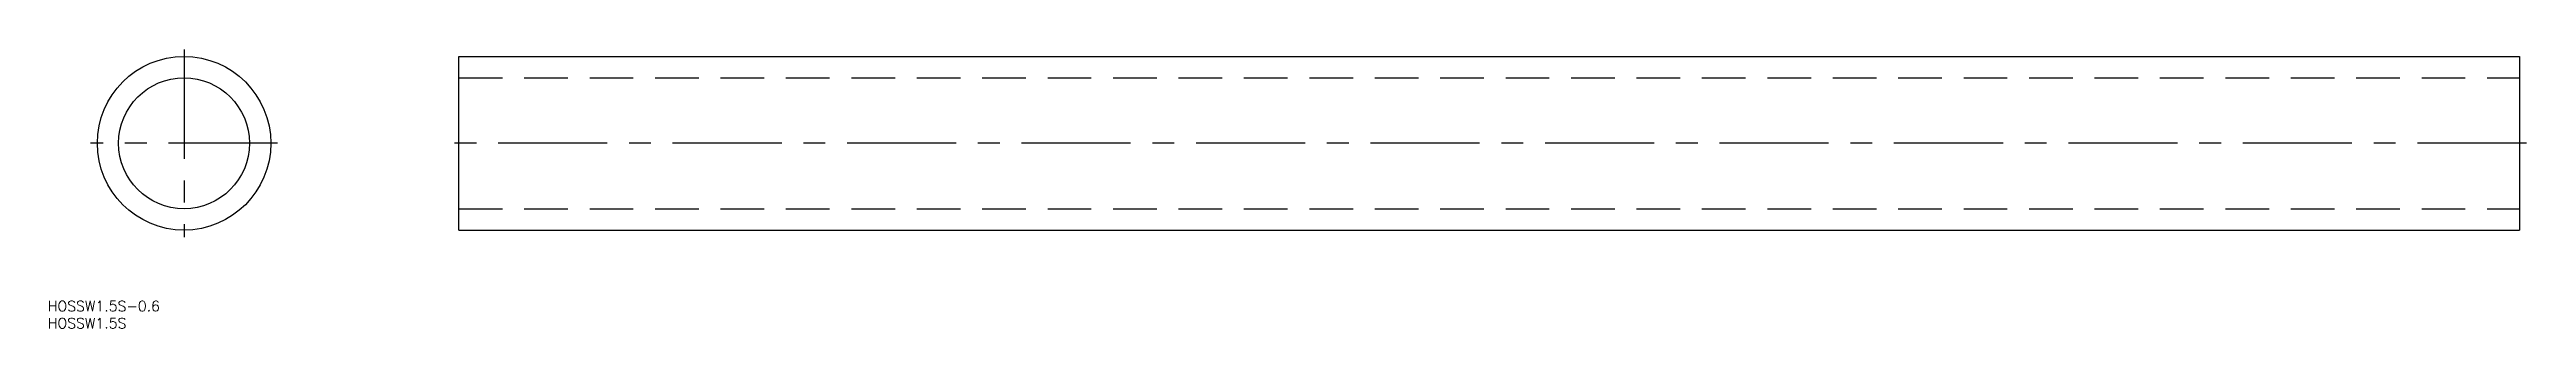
# Model space of a CAD drawing. Extents: x -39 to 682, y -54 to 27.
import ezdxf

# ---------------------------------------------------------------- set-up
doc = ezdxf.new("R2010")
doc.units = 0
doc.linetypes.add('CENTER', pattern=[50.8, 31.75, -6.35, 6.35, -6.35])
doc.linetypes.add('DASHED', pattern=[19.05, 12.7, -6.35])
doc.layers.get('0').update_dxf_attribs({"linetype": 'CONTINUOUS'})
doc.layers.add('CENTER', color=1, linetype='CONTINUOUS')
doc.styles.get("Standard").update_dxf_attribs({"font": 'txt.shx', "height": 3, "bigfont": 'bigfont.shx'})

msp = doc.modelspace()

# ---------------------------------------------------------------- linework, layer by layer
at = {"color": 7, "linetype": 'CONTINUOUS'}
for p, q in [((80, -25.25), (80, 25.25)), ((80, 25.25), (680, 25.25)), ((680, 25.25), (680, -25.25)), ((80, -25.25), (680, -25.25))]:
    msp.add_line(p, q, dxfattribs=at)
at = {"color": 3, "linetype": 'DASHED'}
for p, q in [((80, 19.05), (680, 19.05)), ((80, -19.05), (680, -19.05))]:
    msp.add_line(p, q, dxfattribs=at)
at = {"color": 7, "linetype": 'CONTINUOUS'}
for radius in [25.25, 19.05]:
    msp.add_circle((0, 0), radius, dxfattribs=at)
at = {"layer": 'CENTER', "color": 1, "linetype": 'CENTER'}
for p, q in [((0, 27.25), (0, -27.25)), ((27.25, 0), (-27.25, 0)), ((682, 0), (78, 0))]:
    msp.add_line(p, q, dxfattribs=at)

# ---------------------------------------------------------------- texts
at = {"color": 7, "linetype": 'CONTINUOUS'}
for s, p in [('HOSSW1.5S-0.6', (-39.68, -48.83)), ('HOSSW1.5S', (-39.68, -53.83))]:
    msp.add_text(s, height=3, dxfattribs=at).set_placement(p)

doc.saveas('drawing.dxf')
